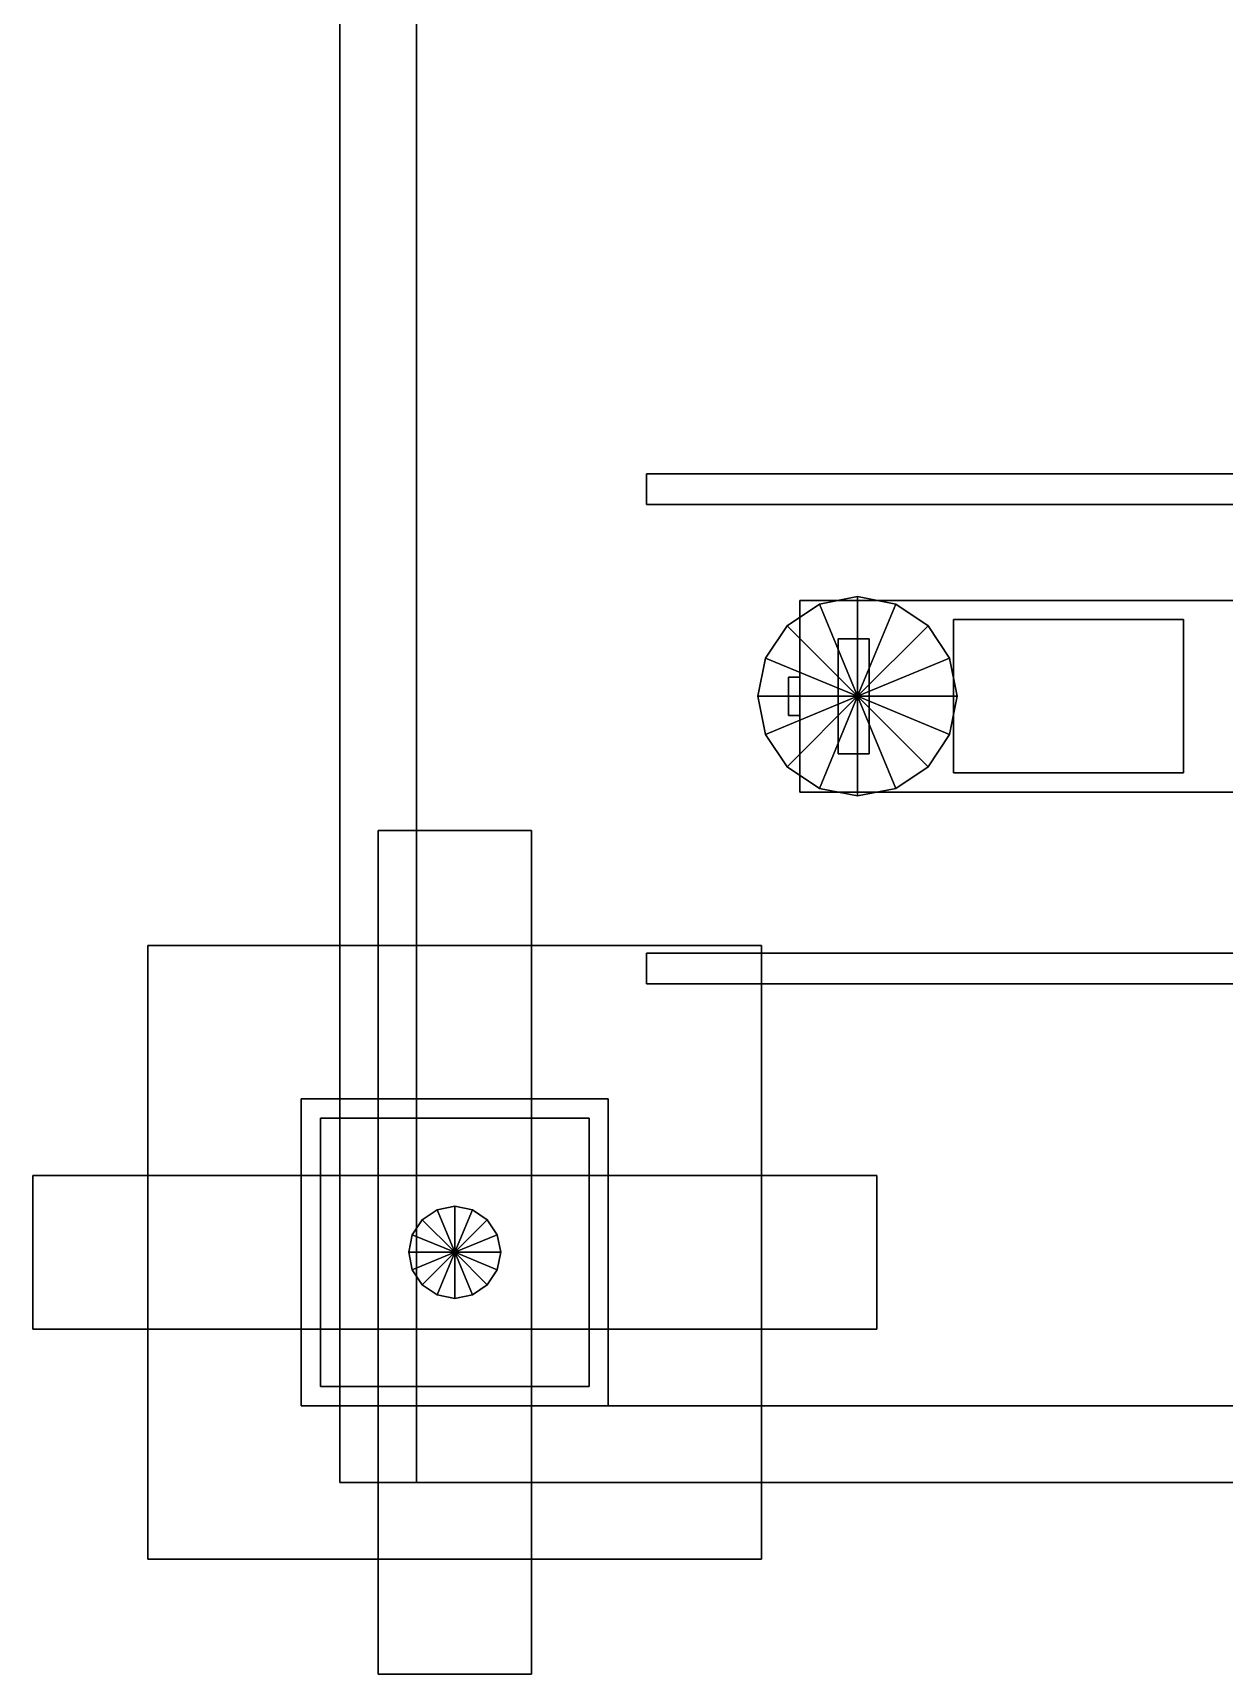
# Model space of a CAD drawing. Header units: millimetres. Extents: x -8000 to 18500, y -500 to 32500.
# Drawn here: x -3800 to -694, y 9400 to 13680 of the extents above; entities that cross this region are included whole.
import ezdxf

# ---------------------------------------------------------------- set-up
doc = ezdxf.new("R2010")
doc.units = ezdxf.units.MM
for name, color, linetype in [('3D-LIGHTS', 7, 'Continuous'), ('3D-SITE', 7, 'Continuous'), ('3D-VEHICLES', 7, 'Continuous')]:
    doc.layers.add(name, color=color, linetype=linetype)

msp = doc.modelspace()

# ---------------------------------------------------------------- linework, layer by layer
at = {"layer": '3D-LIGHTS', "color": 7}
for points in [[(-1830, 11900, 600), (-1830, 12000, 600), (-1800, 12000, 600), (-1800, 11900, 600)], [(-1830, 12000, 600), (-1830, 12000, 700), (-1800, 12000, 700), (-1800, 12000, 600)], [(-1830, 11900, 600), (-1830, 11900, 700), (-1830, 12000, 700), (-1830, 12000, 600)], [(-1830, 11900, 700), (-1800, 11900, 700), (-1800, 12000, 700), (-1830, 12000, 700)], [(-1800, 11900, 600), (-1800, 12000, 600), (-1800, 12000, 700), (-1800, 11900, 700)], [(-1830, 11900, 600), (-1800, 11900, 600), (-1800, 11900, 700), (-1830, 11900, 700)]]:
    msp.add_3dface(points, dxfattribs=at)
at = {"layer": '3D-SITE', "color": 7}
for points in [[(-3000, 9900, -30), (-3000, 25500, -30), (13000, 25500, -30), (13000, 9900, -30)], [(-3000, 9900, -30), (-3000, 9900), (-3000, 25500), (-3000, 25500, -30)], [(-3000, 9900), (13000, 9900), (13000, 25500), (-3000, 25500)], [(-3000, 9900), (-3000, 25500), (-2800, 25500), (-2800, 9900)], [(-3000, 9900), (-3000, 9900, 160), (-3000, 25500, 160), (-3000, 25500)], [(-3000, 9900, 160), (-2800, 9900, 160), (-2800, 25500, 160), (-3000, 25500, 160)], [(-2800, 9900), (-2800, 25500), (-2800, 25500, 160), (-2800, 9900, 160)], [(-2200, 12450, 2), (-2200, 12530, 2), (300, 12530, 2), (300, 12450, 2)], [(-2200, 12530, 2), (-2200, 12530, 10), (300, 12530, 10), (300, 12530, 2)], [(-2200, 12450, 2), (-2200, 12450, 10), (-2200, 12530, 10), (-2200, 12530, 2)], [(-2200, 12450, 10), (300, 12450, 10), (300, 12530, 10), (-2200, 12530, 10)], [(-2200, 12450, 2), (300, 12450, 2), (300, 12450, 10), (-2200, 12450, 10)], [(-2900, 9400, 4300), (-2900, 11600, 4300), (-2500, 11600, 4300), (-2500, 9400, 4300)], [(-2900, 11600, 4300), (-2900, 11600, 4450), (-2500, 11600, 4450), (-2500, 11600, 4300)], [(-2900, 9400, 4300), (-2900, 9400, 4450), (-2900, 11600, 4450), (-2900, 11600, 4300)], [(-2900, 9400, 4450), (-2500, 9400, 4450), (-2500, 11600, 4450), (-2900, 11600, 4450)], [(-2500, 9400, 4300), (-2500, 11600, 4300), (-2500, 11600, 4450), (-2500, 9400, 4450)], [(-3500, 9700, 4400), (-3500, 11300, 4400), (-1900, 11300, 4400), (-1900, 9700, 4400)], [(-3500, 11300, 4400), (-3500, 11300, 4650), (-1900, 11300, 4650), (-1900, 11300, 4400)], [(-3500, 9700, 4400), (-3500, 9700, 4650), (-3500, 11300, 4650), (-3500, 11300, 4400)], [(-3500, 9700, 4650), (-1900, 9700, 4650), (-1900, 11300, 4650), (-3500, 11300, 4650)], [(-1900, 9700, 4400), (-1900, 11300, 4400), (-1900, 11300, 4650), (-1900, 9700, 4650)], [(-2200, 11200, 2), (-2200, 11280, 2), (300, 11280, 2), (300, 11200, 2)], [(-2200, 11280, 2), (-2200, 11280, 10), (300, 11280, 10), (300, 11280, 2)], [(-2200, 11200, 2), (-2200, 11200, 10), (-2200, 11280, 10), (-2200, 11280, 2)], [(-2200, 11200, 10), (300, 11200, 10), (300, 11280, 10), (-2200, 11280, 10)], [(-2200, 11200, 2), (300, 11200, 2), (300, 11200, 10), (-2200, 11200, 10)], [(-3100, 10100), (-3100, 10900), (-2300, 10900), (-2300, 10100)], [(-3100, 10900), (-3100, 10900, 450), (-2300, 10900, 450), (-2300, 10900)], [(-3100, 10100), (-3100, 10100, 450), (-3100, 10900, 450), (-3100, 10900)], [(-3100, 10100, 450), (-2300, 10100, 450), (-2300, 10900, 450), (-3100, 10900, 450)], [(-2300, 10100), (-2300, 10900), (-2300, 10900, 450), (-2300, 10100, 450)], [(-3050, 10150, 450), (-3050, 10850, 450), (-2350, 10850, 450), (-2350, 10150, 450)], [(-3050, 10850, 450), (-3050, 10850, 500), (-2350, 10850, 500), (-2350, 10850, 450)], [(-3050, 10150, 450), (-3050, 10150, 500), (-3050, 10850, 500), (-3050, 10850, 450)], [(-3050, 10150, 500), (-2350, 10150, 500), (-2350, 10850, 500), (-3050, 10850, 500)], [(-2350, 10150, 450), (-2350, 10850, 450), (-2350, 10850, 500), (-2350, 10150, 500)], [(-3800, 10300, 4300), (-3800, 10700, 4300), (-1600, 10700, 4300), (-1600, 10300, 4300)], [(-3800, 10700, 4300), (-3800, 10700, 4450), (-1600, 10700, 4450), (-1600, 10700, 4300)], [(-3800, 10300, 4300), (-3800, 10300, 4450), (-3800, 10700, 4450), (-3800, 10700, 4300)], [(-3800, 10300, 4450), (-1600, 10300, 4450), (-1600, 10700, 4450), (-3800, 10700, 4450)], [(-1600, 10300, 4300), (-1600, 10700, 4300), (-1600, 10700, 4450), (-1600, 10300, 4450)], [(-2700, 10620, 500), (-2745.9, 10610.9, 500), (-2745.9, 10610.9, 4500), (-2700, 10620, 4500)], [(-2700, 10500, 4500), (-2700, 10620, 4500), (-2745.9, 10610.9, 4500), (-2700, 10500, 4500)], [(-2700, 10500, 500), (-2745.9, 10610.9, 500), (-2700, 10620, 500), (-2700, 10500, 500)], [(-2654.1, 10610.9, 500), (-2700, 10620, 500), (-2700, 10620, 4500), (-2654.1, 10610.9, 4500)], [(-2700, 10500, 4500), (-2654.1, 10610.9, 4500), (-2700, 10620, 4500), (-2700, 10500, 4500)], [(-2700, 10500, 500), (-2700, 10620, 500), (-2654.1, 10610.9, 500), (-2700, 10500, 500)], [(-2784.9, 10584.9, 500), (-2810.9, 10545.9, 500), (-2810.9, 10545.9, 4500), (-2784.9, 10584.9, 4500)], [(-2700, 10500, 4500), (-2784.9, 10584.9, 4500), (-2810.9, 10545.9, 4500), (-2700, 10500, 4500)], [(-2700, 10500, 500), (-2810.9, 10545.9, 500), (-2784.9, 10584.9, 500), (-2700, 10500, 500)], [(-2745.9, 10610.9, 500), (-2784.9, 10584.9, 500), (-2784.9, 10584.9, 4500), (-2745.9, 10610.9, 4500)], [(-2700, 10500, 4500), (-2745.9, 10610.9, 4500), (-2784.9, 10584.9, 4500), (-2700, 10500, 4500)], [(-2700, 10500, 500), (-2784.9, 10584.9, 500), (-2745.9, 10610.9, 500), (-2700, 10500, 500)], [(-2700, 10500, 4500), (-2615.1, 10584.9, 4500), (-2654.1, 10610.9, 4500), (-2700, 10500, 4500)], [(-2700, 10500, 500), (-2654.1, 10610.9, 500), (-2615.1, 10584.9, 500), (-2700, 10500, 500)], [(-2700, 10500, 4500), (-2589.1, 10545.9, 4500), (-2615.1, 10584.9, 4500), (-2700, 10500, 4500)], [(-2700, 10500, 500), (-2615.1, 10584.9, 500), (-2589.1, 10545.9, 500), (-2700, 10500, 500)], [(-2615.1, 10584.9, 500), (-2654.1, 10610.9, 500), (-2654.1, 10610.9, 4500), (-2615.1, 10584.9, 4500)], [(-2589.1, 10545.9, 500), (-2615.1, 10584.9, 500), (-2615.1, 10584.9, 4500), (-2589.1, 10545.9, 4500)], [(-2810.9, 10545.9, 500), (-2820, 10500, 500), (-2820, 10500, 4500), (-2810.9, 10545.9, 4500)], [(-2700, 10500, 4500), (-2810.9, 10545.9, 4500), (-2820, 10500, 4500), (-2700, 10500, 4500)], [(-2700, 10500, 500), (-2820, 10500, 500), (-2810.9, 10545.9, 500), (-2700, 10500, 500)], [(-2700, 10500, 4500), (-2580, 10500, 4500), (-2589.1, 10545.9, 4500), (-2700, 10500, 4500)], [(-2700, 10500, 500), (-2589.1, 10545.9, 500), (-2580, 10500, 500), (-2700, 10500, 500)], [(-2580, 10500, 500), (-2589.1, 10545.9, 500), (-2589.1, 10545.9, 4500), (-2580, 10500, 4500)], [(-2820, 10500, 500), (-2810.9, 10454.1, 500), (-2810.9, 10454.1, 4500), (-2820, 10500, 4500)], [(-2700, 10500, 4500), (-2820, 10500, 4500), (-2810.9, 10454.1, 4500), (-2700, 10500, 4500)], [(-2700, 10500, 500), (-2810.9, 10454.1, 500), (-2820, 10500, 500), (-2700, 10500, 500)], [(-2700, 10500, 4500), (-2810.9, 10454.1, 4500), (-2784.9, 10415.1, 4500), (-2700, 10500, 4500)], [(-2700, 10500, 500), (-2784.9, 10415.1, 500), (-2810.9, 10454.1, 500), (-2700, 10500, 500)], [(-2700, 10500, 4500), (-2784.9, 10415.1, 4500), (-2745.9, 10389.1, 4500), (-2700, 10500, 4500)], [(-2700, 10500, 500), (-2745.9, 10389.1, 500), (-2784.9, 10415.1, 500), (-2700, 10500, 500)], [(-2700, 10500, 4500), (-2745.9, 10389.1, 4500), (-2700, 10380, 4500), (-2700, 10500, 4500)], [(-2700, 10500, 500), (-2700, 10380, 500), (-2745.9, 10389.1, 500), (-2700, 10500, 500)], [(-2700, 10500, 4500), (-2700, 10380, 4500), (-2654.1, 10389.1, 4500), (-2700, 10500, 4500)], [(-2700, 10500, 500), (-2654.1, 10389.1, 500), (-2700, 10380, 500), (-2700, 10500, 500)], [(-2700, 10500, 4500), (-2654.1, 10389.1, 4500), (-2615.1, 10415.1, 4500), (-2700, 10500, 4500)], [(-2700, 10500, 500), (-2615.1, 10415.1, 500), (-2654.1, 10389.1, 500), (-2700, 10500, 500)], [(-2700, 10500, 4500), (-2615.1, 10415.1, 4500), (-2589.1, 10454.1, 4500), (-2700, 10500, 4500)], [(-2700, 10500, 500), (-2589.1, 10454.1, 500), (-2615.1, 10415.1, 500), (-2700, 10500, 500)], [(-2700, 10500, 4500), (-2589.1, 10454.1, 4500), (-2580, 10500, 4500), (-2700, 10500, 4500)], [(-2700, 10500, 500), (-2580, 10500, 500), (-2589.1, 10454.1, 500), (-2700, 10500, 500)], [(-2589.1, 10454.1, 500), (-2580, 10500, 500), (-2580, 10500, 4500), (-2589.1, 10454.1, 4500)], [(-2810.9, 10454.1, 500), (-2784.9, 10415.1, 500), (-2784.9, 10415.1, 4500), (-2810.9, 10454.1, 4500)], [(-2615.1, 10415.1, 500), (-2589.1, 10454.1, 500), (-2589.1, 10454.1, 4500), (-2615.1, 10415.1, 4500)], [(-2784.9, 10415.1, 500), (-2745.9, 10389.1, 500), (-2745.9, 10389.1, 4500), (-2784.9, 10415.1, 4500)], [(-2654.1, 10389.1, 500), (-2615.1, 10415.1, 500), (-2615.1, 10415.1, 4500), (-2654.1, 10389.1, 4500)], [(-2745.9, 10389.1, 500), (-2700, 10380, 500), (-2700, 10380, 4500), (-2745.9, 10389.1, 4500)], [(-2700, 10380, 500), (-2654.1, 10389.1, 500), (-2654.1, 10389.1, 4500), (-2700, 10380, 4500)], [(-3800, 10300, 4300), (-1600, 10300, 4300), (-1600, 10300, 4450), (-3800, 10300, 4450)], [(-3050, 10150, 450), (-2350, 10150, 450), (-2350, 10150, 500), (-3050, 10150, 500)], [(-3100, 10100), (-2300, 10100), (-2300, 10100, 450), (-3100, 10100, 450)], [(-3000, 9900), (-3000, 10100), (13000, 10100), (13000, 9900)], [(-3000, 10100), (-3000, 10100, 160), (13000, 10100, 160), (13000, 10100)], [(-3000, 9900), (-3000, 9900, 160), (-3000, 10100, 160), (-3000, 10100)], [(-3000, 9900, 160), (13000, 9900, 160), (13000, 10100, 160), (-3000, 10100, 160)], [(-3000, 9900, -30), (13000, 9900, -30), (13000, 9900), (-3000, 9900)], [(-3000, 9900), (-2800, 9900), (-2800, 9900, 160), (-3000, 9900, 160)], [(-3000, 9900), (13000, 9900), (13000, 9900, 160), (-3000, 9900, 160)], [(-3500, 9700, 4400), (-1900, 9700, 4400), (-1900, 9700, 4650), (-3500, 9700, 4650)], [(-2900, 9400, 4300), (-2500, 9400, 4300), (-2500, 9400, 4450), (-2900, 9400, 4450)]]:
    msp.add_3dface(points, dxfattribs=at)
at = {"layer": '3D-VEHICLES', "color": 7}
for points in [[(-1800, 11700, 250), (-1800, 12200, 250), (-200, 12200, 250), (-200, 11700, 250)], [(-1800, 12200, 250), (-1800, 12200, 800), (-200, 12200, 800), (-200, 12200, 250)], [(-1800, 11700, 250), (-1800, 11700, 800), (-1800, 12200, 800), (-1800, 12200, 250)], [(-1800, 11700, 800), (-200, 11700, 800), (-200, 12200, 800), (-1800, 12200, 800)], [(-1650, 12210), (-1749.5, 12190.2), (-1749.5, 12190.2, 100), (-1650, 12210, 100)], [(-1650, 11950, 100), (-1650, 12210, 100), (-1749.5, 12190.2, 100), (-1650, 11950, 100)], [(-1650, 11950), (-1749.5, 12190.2), (-1650, 12210), (-1650, 11950)], [(-1550.5, 12190.2), (-1650, 12210), (-1650, 12210, 100), (-1550.5, 12190.2, 100)], [(-1650, 11950, 100), (-1550.5, 12190.2, 100), (-1650, 12210, 100), (-1650, 11950, 100)], [(-1650, 11950), (-1650, 12210), (-1550.5, 12190.2), (-1650, 11950)], [(-1749.5, 12190.2), (-1833.8, 12133.8), (-1833.8, 12133.8, 100), (-1749.5, 12190.2, 100)], [(-1650, 11950, 100), (-1749.5, 12190.2, 100), (-1833.8, 12133.8, 100), (-1650, 11950, 100)], [(-1650, 11950), (-1833.8, 12133.8), (-1749.5, 12190.2), (-1650, 11950)], [(-1650, 11950, 100), (-1466.2, 12133.8, 100), (-1550.5, 12190.2, 100), (-1650, 11950, 100)], [(-1650, 11950), (-1550.5, 12190.2), (-1466.2, 12133.8), (-1650, 11950)], [(-1466.2, 12133.8), (-1550.5, 12190.2), (-1550.5, 12190.2, 100), (-1466.2, 12133.8, 100)], [(-1833.8, 12133.8), (-1890.2, 12049.5), (-1890.2, 12049.5, 100), (-1833.8, 12133.8, 100)], [(-1650, 11950, 100), (-1833.8, 12133.8, 100), (-1890.2, 12049.5, 100), (-1650, 11950, 100)], [(-1650, 11950), (-1890.2, 12049.5), (-1833.8, 12133.8), (-1650, 11950)], [(-1650, 11950, 100), (-1409.8, 12049.5, 100), (-1466.2, 12133.8, 100), (-1650, 11950, 100)], [(-1650, 11950), (-1466.2, 12133.8), (-1409.8, 12049.5), (-1650, 11950)], [(-1409.8, 12049.5), (-1466.2, 12133.8), (-1466.2, 12133.8, 100), (-1409.8, 12049.5, 100)], [(-1400, 11750, 650), (-1400, 12150, 650), (-800, 12150, 650), (-800, 11750, 650)], [(-1400, 12150, 650), (-1400, 12150, 850), (-800, 12150, 850), (-800, 12150, 650)], [(-1400, 11750, 650), (-1400, 11750, 850), (-1400, 12150, 850), (-1400, 12150, 650)], [(-1400, 11750, 850), (-800, 11750, 850), (-800, 12150, 850), (-1400, 12150, 850)], [(-800, 11750, 650), (-800, 12150, 650), (-800, 12150, 850), (-800, 11750, 850)], [(-1700, 11800, 800), (-1700, 12100, 800), (-1620, 12100, 800), (-1620, 11800, 800)], [(-1700, 12100, 800), (-1700, 12100, 840), (-1620, 12100, 840), (-1620, 12100, 800)], [(-1700, 11800, 800), (-1700, 11800, 840), (-1700, 12100, 840), (-1700, 12100, 800)], [(-1700, 11800, 840), (-1620, 11800, 840), (-1620, 12100, 840), (-1700, 12100, 840)], [(-1620, 11800, 800), (-1620, 12100, 800), (-1620, 12100, 840), (-1620, 11800, 840)], [(-1890.2, 12049.5), (-1910, 11950), (-1910, 11950, 100), (-1890.2, 12049.5, 100)], [(-1650, 11950, 100), (-1890.2, 12049.5, 100), (-1910, 11950, 100), (-1650, 11950, 100)], [(-1650, 11950), (-1910, 11950), (-1890.2, 12049.5), (-1650, 11950)], [(-1650, 11950, 100), (-1390, 11950, 100), (-1409.8, 12049.5, 100), (-1650, 11950, 100)], [(-1650, 11950), (-1409.8, 12049.5), (-1390, 11950), (-1650, 11950)], [(-1390, 11950), (-1409.8, 12049.5), (-1409.8, 12049.5, 100), (-1390, 11950, 100)], [(-1910, 11950), (-1890.2, 11850.5), (-1890.2, 11850.5, 100), (-1910, 11950, 100)], [(-1650, 11950, 100), (-1910, 11950, 100), (-1890.2, 11850.5, 100), (-1650, 11950, 100)], [(-1650, 11950), (-1890.2, 11850.5), (-1910, 11950), (-1650, 11950)], [(-1650, 11950, 100), (-1890.2, 11850.5, 100), (-1833.8, 11766.2, 100), (-1650, 11950, 100)], [(-1650, 11950), (-1833.8, 11766.2), (-1890.2, 11850.5), (-1650, 11950)], [(-1650, 11950, 100), (-1833.8, 11766.2, 100), (-1749.5, 11709.8, 100), (-1650, 11950, 100)], [(-1650, 11950), (-1749.5, 11709.8), (-1833.8, 11766.2), (-1650, 11950)], [(-1650, 11950, 100), (-1749.5, 11709.8, 100), (-1650, 11690, 100), (-1650, 11950, 100)], [(-1650, 11950), (-1650, 11690), (-1749.5, 11709.8), (-1650, 11950)], [(-1650, 11950, 100), (-1650, 11690, 100), (-1550.5, 11709.8, 100), (-1650, 11950, 100)], [(-1650, 11950), (-1550.5, 11709.8), (-1650, 11690), (-1650, 11950)], [(-1650, 11950, 100), (-1550.5, 11709.8, 100), (-1466.2, 11766.2, 100), (-1650, 11950, 100)], [(-1650, 11950), (-1466.2, 11766.2), (-1550.5, 11709.8), (-1650, 11950)], [(-1650, 11950, 100), (-1466.2, 11766.2, 100), (-1409.8, 11850.5, 100), (-1650, 11950, 100)], [(-1650, 11950), (-1409.8, 11850.5), (-1466.2, 11766.2), (-1650, 11950)], [(-1650, 11950, 100), (-1409.8, 11850.5, 100), (-1390, 11950, 100), (-1650, 11950, 100)], [(-1650, 11950), (-1390, 11950), (-1409.8, 11850.5), (-1650, 11950)], [(-1409.8, 11850.5), (-1390, 11950), (-1390, 11950, 100), (-1409.8, 11850.5, 100)], [(-1890.2, 11850.5), (-1833.8, 11766.2), (-1833.8, 11766.2, 100), (-1890.2, 11850.5, 100)], [(-1466.2, 11766.2), (-1409.8, 11850.5), (-1409.8, 11850.5, 100), (-1466.2, 11766.2, 100)], [(-1700, 11800, 800), (-1620, 11800, 800), (-1620, 11800, 840), (-1700, 11800, 840)], [(-1833.8, 11766.2), (-1749.5, 11709.8), (-1749.5, 11709.8, 100), (-1833.8, 11766.2, 100)], [(-1550.5, 11709.8), (-1466.2, 11766.2), (-1466.2, 11766.2, 100), (-1550.5, 11709.8, 100)], [(-1400, 11750, 650), (-800, 11750, 650), (-800, 11750, 850), (-1400, 11750, 850)], [(-1800, 11700, 250), (-200, 11700, 250), (-200, 11700, 800), (-1800, 11700, 800)], [(-1749.5, 11709.8), (-1650, 11690), (-1650, 11690, 100), (-1749.5, 11709.8, 100)], [(-1650, 11690), (-1550.5, 11709.8), (-1550.5, 11709.8, 100), (-1650, 11690, 100)]]:
    msp.add_3dface(points, dxfattribs=at)

doc.saveas('drawing.dxf')
